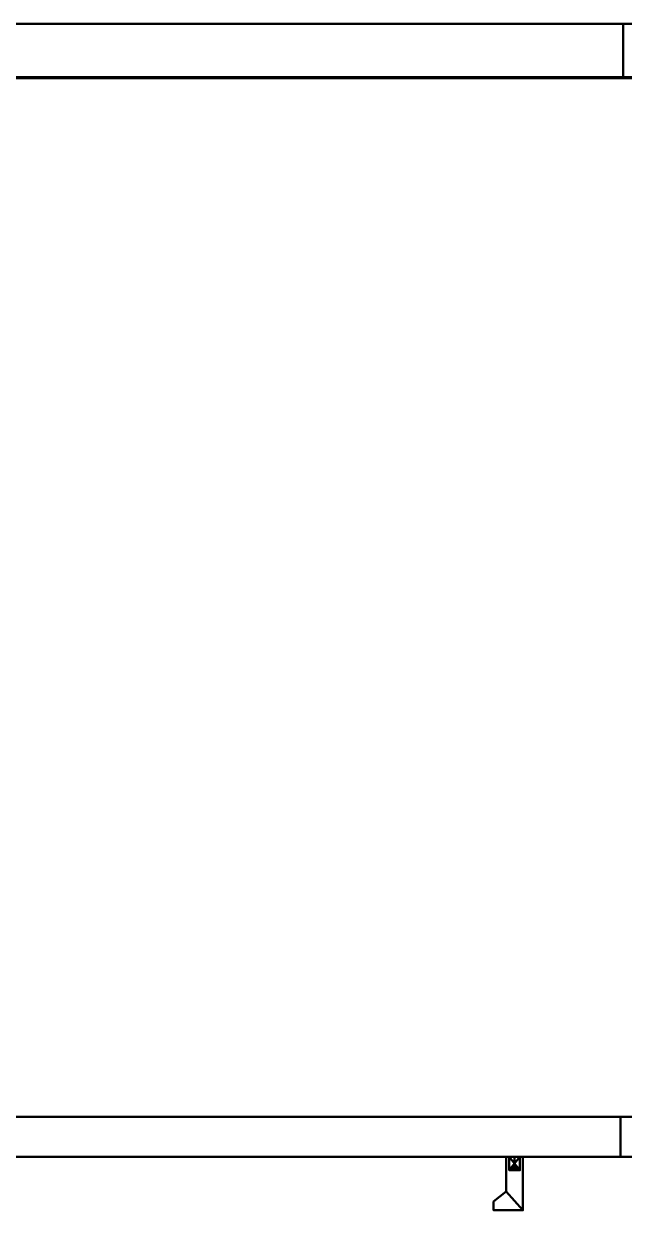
# Model space of a CAD drawing. Header units: millimetres. Extents: x -450 to 450, y -232 to 213.
# Drawn here: x -224.8 to 0.4, y -232.5 to 212.5 of the extents above; entities that cross this region are included whole.
import ezdxf

# ---------------------------------------------------------------- set-up
doc = ezdxf.new("R2010")
doc.units = ezdxf.units.MM
doc.layers.add('I-FURN', color=7, linetype='Continuous', lineweight=50)

msp = doc.modelspace()

# ---------------------------------------------------------------- meshes
at = {"layer": 'I-FURN', "color": 250, "true_color": 0x1d1d1d}
mesh = msp.add_polyface(dxfattribs=at)
corners = [(450, 212.5, 40), (-450, 212.5, 40), (-450, -197.5, 40), (450, -197.5, 40)]
mesh.append_faces([[corners[k] for k in face] for face in [(2, 3, 0, 1)]], dxfattribs={"color": 250})
mesh = msp.add_polyface(dxfattribs=at)
corners = [(450, 212.5, 20), (450, -197.5, 20), (-450, -197.5, 20), (-450, 212.5, 20)]
mesh.append_faces([[corners[k] for k in face] for face in [(2, 3, 0, 1)]], dxfattribs={"color": 250})
mesh = msp.add_polyface(dxfattribs=at)
corners = [(-450, 212.5, 40), (450, 212.5, 40), (450, 212.5, 20), (-450, 212.5, 20)]
mesh.append_faces([[corners[k] for k in face] for face in [(0, 1, 2, 3)]], dxfattribs={"color": 250})
mesh = msp.add_polyface(dxfattribs=at)
corners = [(-450, 212.5, 1980), (-450, -197.5, 1980), (-430, -197.5, 1980), (-430, 192.5, 1980), (0, 192.5, 1980), (0, 212.5, 1980)]
mesh.append_faces([[corners[k] for k in face] for face in [(1, 2, 3, 0)]], dxfattribs={"vtx2": -1, "color": 250})
mesh.append_faces([[corners[k] for k in face] for face in [(3, 4, 5, 0)]], dxfattribs={"vtx3": -1, "color": 250})
mesh = msp.add_polyface(dxfattribs=at)
corners = [(-450, 212.5, 40), (0, 212.5, 40), (0, 192.5, 40), (-430, 192.5, 40), (-430, -197.5, 40), (-450, -197.5, 40)]
mesh.append_faces([[corners[k] for k in face] for face in [(1, 2, 3, 0)]], dxfattribs={"vtx2": -1, "color": 250})
mesh.append_faces([[corners[k] for k in face] for face in [(3, 4, 5, 0)]], dxfattribs={"vtx3": -1, "color": 250})
mesh = msp.add_polyface(dxfattribs=at)
corners = [(-450, 212.5, 1980), (0, 212.5, 1980), (0, 212.5, 40), (-450, 212.5, 40)]
mesh.append_faces([[corners[k] for k in face] for face in [(3, 0, 1, 2)]], dxfattribs={"color": 250})
at = {"layer": 'I-FURN', "color": 17, "true_color": 0x674734}
mesh = msp.add_polyface(dxfattribs=at)
corners = [(450, 212.5, 2005), (-450, 212.5, 2005), (-450, -212.5, 2005), (450, -212.5, 2005)]
mesh.append_faces([[corners[k] for k in face] for face in [(2, 3, 0, 1)]], dxfattribs={"color": 17})
mesh = msp.add_polyface(dxfattribs=at)
corners = [(450, 212.5, 1980), (450, -212.5, 1980), (-450, -212.5, 1980), (-450, 212.5, 1980)]
mesh.append_faces([[corners[k] for k in face] for face in [(2, 3, 0, 1)]], dxfattribs={"color": 17})
mesh = msp.add_polyface(dxfattribs=at)
corners = [(-450, 212.5, 2005), (450, 212.5, 2005), (450, 212.5, 1980), (-450, 212.5, 1980)]
mesh.append_faces([[corners[k] for k in face] for face in [(0, 1, 2, 3)]], dxfattribs={"color": 17})
at = {"layer": 'I-FURN', "color": 250, "true_color": 0x1d1d1d}
mesh = msp.add_polyface(dxfattribs=at)
corners = [(0, 212.5, 1980), (0, 192.5, 1980), (0, 192.5, 40), (0, 212.5, 40)]
mesh.append_faces([[corners[k] for k in face] for face in [(0, 1, 2, 3)]], dxfattribs={"color": 250})
mesh = msp.add_polyface(dxfattribs=at)
corners = [(450, 212.5, 1980), (0, 212.5, 1980), (0, 192.5, 1980), (430, 192.5, 1980), (430, -197.5, 1980), (450, -197.5, 1980)]
mesh.append_faces([[corners[k] for k in face] for face in [(1, 2, 3, 0)]], dxfattribs={"vtx2": -1, "color": 250})
mesh.append_faces([[corners[k] for k in face] for face in [(3, 4, 5, 0)]], dxfattribs={"vtx3": -1, "color": 250})
mesh = msp.add_polyface(dxfattribs=at)
corners = [(450, 212.5, 40), (450, -197.5, 40), (430, -197.5, 40), (430, 192.5, 40), (0, 192.5, 40), (0, 212.5, 40)]
mesh.append_faces([[corners[k] for k in face] for face in [(1, 2, 3, 0)]], dxfattribs={"vtx2": -1, "color": 250})
mesh.append_faces([[corners[k] for k in face] for face in [(3, 4, 5, 0)]], dxfattribs={"vtx3": -1, "color": 250})
mesh = msp.add_polyface(dxfattribs=at)
corners = [(0, 192.5, 1980), (0, 212.5, 1980), (0, 212.5, 40), (0, 192.5, 40)]
mesh.append_faces([[corners[k] for k in face] for face in [(0, 1, 2, 3)]], dxfattribs={"color": 250})
mesh = msp.add_polyface(dxfattribs=at)
corners = [(0, 212.5, 1980), (450, 212.5, 1980), (450, 212.5, 40), (0, 212.5, 40)]
mesh.append_faces([[corners[k] for k in face] for face in [(3, 0, 1, 2)]], dxfattribs={"color": 250})
mesh = msp.add_polyface(dxfattribs=at)
corners = [(0, 192.5, 1980), (-430, 192.5, 1980), (-430, 192.5, 40), (0, 192.5, 40)]
mesh.append_faces([[corners[k] for k in face] for face in [(0, 1, 2, 3)]], dxfattribs={"color": 250})
mesh = msp.add_polyface(dxfattribs=at)
corners = [(430, 192.08, 530.02), (-430, 192.08, 530.02), (-430, -197.5, 530.02), (430, -197.5, 530.02)]
mesh.append_faces([[corners[k] for k in face] for face in [(2, 3, 0, 1)]], dxfattribs={"color": 250})
mesh = msp.add_polyface(dxfattribs=at)
corners = [(430, 192.08, 510.02), (430, -197.5, 510.02), (-430, -197.5, 510.02), (-430, 192.08, 510.02)]
mesh.append_faces([[corners[k] for k in face] for face in [(1, 2, 3, 0)]], dxfattribs={"color": 250})
mesh = msp.add_polyface(dxfattribs=at)
corners = [(-430, 192.08, 530.02), (430, 192.08, 530.02), (430, 192.08, 510.02), (-430, 192.08, 510.02)]
mesh.append_faces([[corners[k] for k in face] for face in [(0, 1, 2, 3)]], dxfattribs={"color": 250})
mesh = msp.add_polyface(dxfattribs=at)
corners = [(430, 192.08, 1020.02), (-430, 192.08, 1020.02), (-430, -197.5, 1020.02), (430, -197.5, 1020.02)]
mesh.append_faces([[corners[k] for k in face] for face in [(2, 3, 0, 1)]], dxfattribs={"color": 250})
mesh = msp.add_polyface(dxfattribs=at)
corners = [(430, 192.08, 1000.02), (430, -197.5, 1000.02), (-430, -197.5, 1000.02), (-430, 192.08, 1000.02)]
mesh.append_faces([[corners[k] for k in face] for face in [(1, 2, 3, 0)]], dxfattribs={"color": 250})
mesh = msp.add_polyface(dxfattribs=at)
corners = [(-430, 192.08, 1020.02), (430, 192.08, 1020.02), (430, 192.08, 1000.02), (-430, 192.08, 1000.02)]
mesh.append_faces([[corners[k] for k in face] for face in [(0, 1, 2, 3)]], dxfattribs={"color": 250})
mesh = msp.add_polyface(dxfattribs=at)
corners = [(430, 192.08, 1510.33), (-430, 192.08, 1510.33), (-430, -197.5, 1510.33), (430, -197.5, 1510.33)]
mesh.append_faces([[corners[k] for k in face] for face in [(2, 3, 0, 1)]], dxfattribs={"color": 250})
mesh = msp.add_polyface(dxfattribs=at)
corners = [(430, 192.08, 1490.33), (430, -197.5, 1490.33), (-430, -197.5, 1490.33), (-430, 192.08, 1490.33)]
mesh.append_faces([[corners[k] for k in face] for face in [(1, 2, 3, 0)]], dxfattribs={"color": 250})
mesh = msp.add_polyface(dxfattribs=at)
corners = [(-430, 192.08, 1510.33), (430, 192.08, 1510.33), (430, 192.08, 1490.33), (-430, 192.08, 1490.33)]
mesh.append_faces([[corners[k] for k in face] for face in [(0, 1, 2, 3)]], dxfattribs={"color": 250})
mesh = msp.add_polyface(dxfattribs=at)
corners = [(430, 192.5, 1980), (0, 192.5, 1980), (0, 192.5, 40), (430, 192.5, 40)]
mesh.append_faces([[corners[k] for k in face] for face in [(0, 1, 2, 3)]], dxfattribs={"color": 250})
mesh = msp.add_polyface(dxfattribs=at)
corners = [(450, -197.5, 40), (-450, -197.5, 40), (-450, -197.5, 20), (450, -197.5, 20)]
mesh.append_faces([[corners[k] for k in face] for face in [(0, 1, 2, 3)]], dxfattribs={"color": 250})
at = {"layer": 'I-FURN', "color": 17, "true_color": 0x674734}
mesh = msp.add_polyface(dxfattribs=at)
corners = [(-1.07, -197.5, 1978.27), (-1.07, -197.5, 40), (-450, -197.5, 40), (-450, -197.5, 1978.27)]
mesh.append_faces([[corners[k] for k in face] for face in [(2, 3, 0, 1)]], dxfattribs={"color": 17})
mesh = msp.add_polyface(dxfattribs=at)
corners = [(-450, -212.5, 1978.27), (-1.07, -212.5, 1978.27), (-1.07, -197.5, 1978.27), (-450, -197.5, 1978.27)]
mesh.append_faces([[corners[k] for k in face] for face in [(0, 1, 2, 3)]], dxfattribs={"color": 17})
mesh = msp.add_polyface(dxfattribs=at)
corners = [(-1.07, -212.5, 40), (-450, -212.5, 40), (-450, -197.5, 40), (-1.07, -197.5, 40)]
mesh.append_faces([[corners[k] for k in face] for face in [(0, 1, 2, 3)]], dxfattribs={"color": 17})
at = {"layer": 'I-FURN', "color": 250, "true_color": 0x1d1d1d}
mesh = msp.add_polyface(dxfattribs=at)
corners = [(430, -197.5, 530.02), (-430, -197.5, 530.02), (-430, -197.5, 510.02), (430, -197.5, 510.02)]
mesh.append_faces([[corners[k] for k in face] for face in [(0, 1, 2, 3)]], dxfattribs={"color": 250})
mesh = msp.add_polyface(dxfattribs=at)
corners = [(430, -197.5, 1020.02), (-430, -197.5, 1020.02), (-430, -197.5, 1000.02), (430, -197.5, 1000.02)]
mesh.append_faces([[corners[k] for k in face] for face in [(0, 1, 2, 3)]], dxfattribs={"color": 250})
mesh = msp.add_polyface(dxfattribs=at)
corners = [(430, -197.5, 1510.33), (-430, -197.5, 1510.33), (-430, -197.5, 1490.33), (430, -197.5, 1490.33)]
mesh.append_faces([[corners[k] for k in face] for face in [(0, 1, 2, 3)]], dxfattribs={"color": 250})
at = {"layer": 'I-FURN', "color": 17, "true_color": 0x674734}
mesh = msp.add_polyface(dxfattribs=at)
corners = [(-1.07, -212.5, 1978.27), (-1.07, -212.5, 40), (-1.07, -197.5, 40), (-1.07, -197.5, 1978.27)]
mesh.append_faces([[corners[k] for k in face] for face in [(3, 0, 1, 2)]], dxfattribs={"color": 17})
mesh = msp.add_polyface(dxfattribs=at)
corners = [(450, -212.5, 2005), (-450, -212.5, 2005), (-450, -212.5, 1980), (450, -212.5, 1980)]
mesh.append_faces([[corners[k] for k in face] for face in [(0, 1, 2, 3)]], dxfattribs={"color": 17})
mesh = msp.add_polyface(dxfattribs=at)
corners = [(-1.07, -212.5, 1978.27), (-450, -212.5, 1978.27), (-450, -212.5, 40), (-1.07, -212.5, 40)]
mesh.append_faces([[corners[k] for k in face] for face in [(2, 3, 0, 1)]], dxfattribs={"color": 17})
at = {"layer": 'I-FURN', "color": 250, "true_color": 0x191919}
mesh = msp.add_polyface(dxfattribs=at)
corners = [(-43.91, -225.5, 1101.61), (-48.66, -229.25, 1101.61), (-48.66, -232.5, 1101.61), (-37.66, -232.5, 1101.61), (-37.66, -212.5, 1101.61), (-43.91, -212.5, 1101.61)]
mesh.append_faces([[corners[k] for k in face] for face in [(2, 3, 0, 1)]], dxfattribs={"vtx1": -1, "color": 250})
mesh.append_faces([[corners[k] for k in face] for face in [(4, 5, 0, 3)]], dxfattribs={"vtx2": -1, "color": 250})
mesh = msp.add_polyface(dxfattribs=at)
corners = [(-43.91, -212.5, 921.61), (-37.66, -212.5, 921.61), (-37.66, -232.5, 921.61), (-48.66, -232.5, 921.61), (-48.66, -229.25, 921.61), (-43.91, -225.5, 921.61)]
mesh.append_faces([[corners[k] for k in face] for face in [(5, 2, 3, 4)]], dxfattribs={"vtx0": -1, "color": 250})
mesh.append_faces([[corners[k] for k in face] for face in [(5, 0, 1, 2)]], dxfattribs={"vtx3": -1, "color": 250})
mesh = msp.add_polyface(dxfattribs=at)
corners = [(-43.91, -225.5, 921.61), (-43.91, -225.5, 1101.61), (-43.91, -212.5, 1101.61), (-43.91, -212.5, 921.61)]
mesh.append_faces([[corners[k] for k in face] for face in [(2, 3, 0, 1)]], dxfattribs={"color": 250})
mesh = msp.add_polyface(dxfattribs=at)
corners = [(-43.91, -212.5, 921.61), (-43.91, -212.5, 1101.61), (-37.66, -212.5, 1101.61), (-37.66, -212.5, 921.61), (-40.78, -212.5, 1093.61), (-42.78, -212.5, 1091.61), (-40.78, -212.5, 1089.61), (-38.78, -212.5, 1091.61), (-40.78, -212.5, 933.61), (-42.78, -212.5, 931.61), (-40.78, -212.5, 929.61), (-38.78, -212.5, 931.61)]
mesh.append_faces([[corners[k] for k in face] for face in [(10, 0, 9), (3, 11, 2)]], dxfattribs={"vtx0": -1, "vtx1": -1, "color": 250})
mesh.append_faces([[corners[k] for k in face] for face in [(2, 7, 4, 1)]], dxfattribs={"vtx0": -1, "vtx2": -1, "color": 250})
mesh.append_faces([[corners[k] for k in face] for face in [(9, 0, 1, 5)]], dxfattribs={"vtx0": -1, "vtx2": -1, "vtx3": -1, "color": 250})
mesh.append_faces([[corners[k] for k in face] for face in [(4, 5, 1), (6, 7, 8)]], dxfattribs={"vtx1": -1, "vtx2": -1, "color": 250})
mesh.append_faces([[corners[k] for k in face] for face in [(11, 8, 7, 2)]], dxfattribs={"vtx1": -1, "vtx2": -1, "vtx3": -1, "color": 250})
mesh.append_faces([[corners[k] for k in face] for face in [(8, 9, 5, 6), (10, 11, 3, 0)]], dxfattribs={"vtx1": -1, "vtx3": -1, "color": 250})
mesh = msp.add_polyface(dxfattribs=at)
corners = [(-40.78, -217.5, 1089.61), (-40.78, -216.25, 1089.61), (-40.78, -215, 1089.61), (-40.78, -213.75, 1089.61), (-40.78, -212.5, 1089.61), (-42.78, -212.5, 1091.61), (-40.78, -212.5, 1093.61), (-40.78, -213.75, 1093.61), (-40.78, -215, 1093.61), (-40.78, -216.25, 1093.61), (-40.78, -217.5, 1093.61), (-42.78, -217.5, 1091.61)]
mesh.append_faces([[corners[k] for k in face] for face in [(1, 11, 0)]], dxfattribs={"vtx0": -1, "color": 250})
mesh.append_faces([[corners[k] for k in face] for face in [(5, 8, 11), (2, 5, 11, 1)]], dxfattribs={"vtx0": -1, "vtx1": -1, "vtx2": -1, "color": 250})
mesh.append_faces([[corners[k] for k in face] for face in [(7, 8, 5, 6)]], dxfattribs={"vtx1": -1, "color": 250})
mesh.append_faces([[corners[k] for k in face] for face in [(9, 10, 11, 8), (3, 4, 5, 2)]], dxfattribs={"vtx2": -1, "color": 250})
mesh = msp.add_polyface(dxfattribs=at)
corners = [(-40.78, -217.5, 929.61), (-40.78, -216.25, 929.61), (-40.78, -215, 929.61), (-40.78, -213.75, 929.61), (-40.78, -212.5, 929.61), (-42.78, -212.5, 931.61), (-40.78, -212.5, 933.61), (-40.78, -213.75, 933.61), (-40.78, -215, 933.61), (-40.78, -216.25, 933.61), (-40.78, -217.5, 933.61), (-42.78, -217.5, 931.61)]
mesh.append_faces([[corners[k] for k in face] for face in [(1, 11, 0)]], dxfattribs={"vtx0": -1, "color": 250})
mesh.append_faces([[corners[k] for k in face] for face in [(5, 8, 11), (2, 5, 11, 1)]], dxfattribs={"vtx0": -1, "vtx1": -1, "vtx2": -1, "color": 250})
mesh.append_faces([[corners[k] for k in face] for face in [(7, 8, 5, 6)]], dxfattribs={"vtx1": -1, "color": 250})
mesh.append_faces([[corners[k] for k in face] for face in [(9, 10, 11, 8), (3, 4, 5, 2)]], dxfattribs={"vtx2": -1, "color": 250})
mesh = msp.add_polyface(dxfattribs=at)
corners = [(-40.78, -212.5, 933.61), (-38.78, -212.5, 931.61), (-40.78, -212.5, 929.61), (-40.78, -213.75, 929.61), (-40.78, -215, 929.61), (-40.78, -216.25, 929.61), (-40.78, -217.5, 929.61), (-38.78, -217.5, 931.61), (-40.78, -217.5, 933.61), (-40.78, -216.25, 933.61), (-40.78, -215, 933.61), (-40.78, -213.75, 933.61)]
mesh.append_faces([[corners[k] for k in face] for face in [(1, 7, 10)]], dxfattribs={"vtx0": -1, "vtx1": -1, "vtx2": -1, "color": 250})
mesh.append_faces([[corners[k] for k in face] for face in [(4, 5, 7, 1)]], dxfattribs={"vtx1": -1, "vtx2": -1, "vtx3": -1, "color": 250})
mesh.append_faces([[corners[k] for k in face] for face in [(5, 6, 7), (11, 0, 1, 10)]], dxfattribs={"vtx2": -1, "color": 250})
mesh.append_faces([[corners[k] for k in face] for face in [(1, 2, 3, 4), (7, 8, 9, 10)]], dxfattribs={"vtx3": -1, "color": 250})
mesh = msp.add_polyface(dxfattribs=at)
corners = [(-40.78, -212.5, 1093.61), (-38.78, -212.5, 1091.61), (-40.78, -212.5, 1089.61), (-40.78, -213.75, 1089.61), (-40.78, -215, 1089.61), (-40.78, -216.25, 1089.61), (-40.78, -217.5, 1089.61), (-38.78, -217.5, 1091.61), (-40.78, -217.5, 1093.61), (-40.78, -216.25, 1093.61), (-40.78, -215, 1093.61), (-40.78, -213.75, 1093.61)]
mesh.append_faces([[corners[k] for k in face] for face in [(1, 7, 10)]], dxfattribs={"vtx0": -1, "vtx1": -1, "vtx2": -1, "color": 250})
mesh.append_faces([[corners[k] for k in face] for face in [(4, 5, 7, 1)]], dxfattribs={"vtx1": -1, "vtx2": -1, "vtx3": -1, "color": 250})
mesh.append_faces([[corners[k] for k in face] for face in [(5, 6, 7), (11, 0, 1, 10)]], dxfattribs={"vtx2": -1, "color": 250})
mesh.append_faces([[corners[k] for k in face] for face in [(1, 2, 3, 4), (7, 8, 9, 10)]], dxfattribs={"vtx3": -1, "color": 250})
mesh = msp.add_polyface(dxfattribs=at)
corners = [(-37.66, -212.5, 921.61), (-37.66, -212.5, 1101.61), (-37.66, -232.5, 1101.61), (-37.66, -232.5, 921.61)]
mesh.append_faces([[corners[k] for k in face] for face in [(2, 3, 0, 1)]], dxfattribs={"color": 250})
mesh = msp.add_polyface(dxfattribs=at)
corners = [(-40.78, -217.5, 929.61), (-42.78, -217.5, 931.61), (-40.78, -217.5, 933.61), (-38.78, -217.5, 931.61)]
mesh.append_faces([[corners[k] for k in face] for face in [(1, 2, 3, 0)]], dxfattribs={"color": 250})
mesh = msp.add_polyface(dxfattribs=at)
corners = [(-40.78, -217.5, 1089.61), (-42.78, -217.5, 1091.61), (-40.78, -217.5, 1093.61), (-38.78, -217.5, 1091.61)]
mesh.append_faces([[corners[k] for k in face] for face in [(1, 2, 3, 0)]], dxfattribs={"color": 250})
mesh = msp.add_polyface(dxfattribs=at)
corners = [(-48.66, -229.25, 921.61), (-48.66, -229.25, 1101.61), (-43.91, -225.5, 1101.61), (-43.91, -225.5, 921.61)]
mesh.append_faces([[corners[k] for k in face] for face in [(2, 3, 0, 1)]], dxfattribs={"color": 250})
mesh = msp.add_polyface(dxfattribs=at)
corners = [(-48.66, -232.5, 921.61), (-48.66, -232.5, 1101.61), (-48.66, -229.25, 1101.61), (-48.66, -229.25, 921.61)]
mesh.append_faces([[corners[k] for k in face] for face in [(2, 3, 0, 1)]], dxfattribs={"color": 250})
mesh = msp.add_polyface(dxfattribs=at)
corners = [(-37.66, -232.5, 921.61), (-37.66, -232.5, 1101.61), (-48.66, -232.5, 1101.61), (-48.66, -232.5, 921.61)]
mesh.append_faces([[corners[k] for k in face] for face in [(1, 2, 3, 0)]], dxfattribs={"color": 250})

doc.saveas('drawing.dxf')
